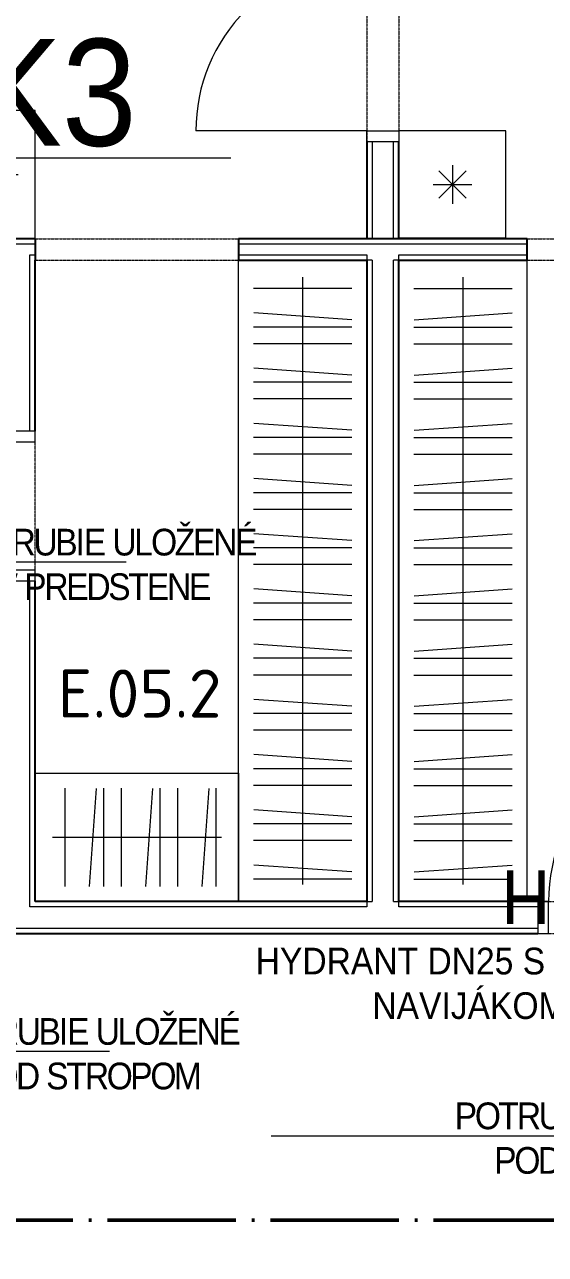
# Model space of a CAD drawing. Header units: millimetres. Extents: x 2377 to 264466, y -28213 to 61616.
# Drawn here: x 18867 to 21302, y 11710 to 17461 of the extents above; entities that cross this region are included whole.
import ezdxf
from ezdxf.lldxf.tags import DXFTag

# ---------------------------------------------------------------- set-up
doc = ezdxf.new("R2010")
doc.units = ezdxf.units.MM
doc.linetypes.add('ACAD_ISO04W100', pattern=[30.5, 24, -3, 0.5, -3])
doc.linetypes.add('Bodkočiarkovaná 3mm', pattern=[5, 3, -1, 0, -1])
doc.layers.get('0').update_dxf_attribs({"color": 8})
for name, color, linetype, lineweight in [('01_Plná_0_18mm_čierna', 8, 'Continuous', 9), ('Common Edges', 8, 'Continuous', 20), ('Doors', 8, 'Continuous', 20), ('Dvere - nad rovinou rezu', 8, 'Bodkočiarkovaná 3mm', 9), ('Frame_Mullion', 8, 'Continuous', 20), ('Furniture', 8, 'Continuous', 9), ('Nad rovinou rezu', 8, 'Bodkočiarkovaná 3mm', 9), ('Plan Swing', 8, 'Continuous', 9), ('Room Tags', 8, 'Continuous', 9), ('Walls', 8, 'Continuous', 25), ('ZTI- POPIS POTRUBIA', 7, 'Continuous', 18), ('ZTI- POPIS ZARIAĎOVACIE PREDMETY', 250, 'Continuous', 30), ('ZTI- PRÍVOD STUDENEJ VODY', 5, 'ACAD_ISO04W100', 50)]:
    doc.layers.add(name, color=color, linetype=linetype, lineweight=lineweight)
doc.layers.add('IS_Popisy_úseků_Vodovod', color=7, linetype='SOLID')
doc.styles.add('ISOCPEUR_6', font='isocpeur.ttf', dxfattribs={"height": 225})
doc.styles.add('Popis_ZTI', font='arial.ttf', dxfattribs={"width": 0.9, "height": 125})
doc.styles.add('Style-Arial', font='arial.ttf')
tags = doc.linetypes.add('SOLID', pattern=[10, 10, 0]).pattern_tags.tags
tags[6:7] = [DXFTag(74, 4), DXFTag(75, 0), DXFTag(340, '0'), DXFTag(46, 0.0), DXFTag(50, 0.0), DXFTag(44, 0.0), DXFTag(45, 0.0)]
tags[4:5] = [DXFTag(74, 4), DXFTag(75, 0), DXFTag(340, '0'), DXFTag(46, 0.0), DXFTag(50, 0.0), DXFTag(44, 0.0), DXFTag(45, 0.0)]

# ---------------------------------------------------------------- blocks, each defined once
blk = doc.blocks.new('Dvere 1-kridlové obložkové plné - 600x1970-4666741-2NP _PRAC_')
at = {"layer": 'Dvere - nad rovinou rezu'}
for p, q in [((-350, 50), (350, 50)), ((-350, -50), (350, -50))]:
    blk.add_line(p, q, dxfattribs=at)
at = {"layer": 'Frame_Mullion'}
for p, q in [((-300, 50), (-350, 50)), ((-350, 50), (-350, -50)), ((-300, -50), (-300, 50)), ((350, 50), (300, 50)), ((300, 50), (300, -50)), ((350, -50), (350, 50)), ((-350, -50), (-300, -50)), ((300, -50), (350, -50))]:
    blk.add_line(p, q, dxfattribs=at)
at = {"layer": 'Plan Swing'}
blk.add_line((300, 50), (300, 650), dxfattribs=at)
blk.add_arc((300, 50), 600, 90, 180, dxfattribs=at)
blk = doc.blocks.new('Dvere 1-kridlové obložkové plné - 800x1970 PZ-4832729-2NP _PRAC_')
at = {"layer": 'Dvere - nad rovinou rezu'}
for p, q in [((-450, 75), (450, 75)), ((-450, -75), (450, -75))]:
    blk.add_line(p, q, dxfattribs=at)
at = {"layer": 'Frame_Mullion'}
for p, q in [((-400, 75), (-450, 75)), ((-450, 75), (-450, -75)), ((-400, -75), (-400, 75)), ((450, 75), (400, 75)), ((400, 75), (400, -75)), ((450, -75), (450, 75)), ((-450, -75), (-400, -75)), ((400, -75), (450, -75))]:
    blk.add_line(p, q, dxfattribs=at)
at = {"layer": 'Plan Swing'}
blk.add_line((400, 75), (400, 875), dxfattribs=at)
blk.add_arc((400, 75), 800, 90, 180, dxfattribs=at)
blk = doc.blocks.new('CS_Otvor v stene hranatý - CS_Otvor v stene hranatý-4708137-2NP _PRAC_')
at = {"layer": 'Nad rovinou rezu'}
for p, q in [((-475, 50), (475, 50)), ((-475, -50), (475, -50))]:
    blk.add_line(p, q, dxfattribs=at)
blk = doc.blocks.new('Dvere 1-kridlové obložkové plné - 800x1970-4673371-2NP _PRAC_')
at = {"layer": 'Dvere - nad rovinou rezu'}
for p, q in [((-450, 75), (450, 75)), ((-450, -75), (450, -75))]:
    blk.add_line(p, q, dxfattribs=at)
at = {"layer": 'Frame_Mullion'}
for p, q in [((-450, 75), (-400, 75)), ((-450, -75), (-450, 75)), ((-400, 75), (-400, -75)), ((400, 75), (450, 75)), ((400, -75), (400, 75)), ((450, 75), (450, -75)), ((-400, -75), (-450, -75)), ((450, -75), (400, -75))]:
    blk.add_line(p, q, dxfattribs=at)
at = {"layer": 'Plan Swing'}
blk.add_line((400, -75), (400, -875), dxfattribs=at)
blk.add_arc((400, -75), 800, 180, 270, dxfattribs=at)
blk = doc.blocks.new('CS_Satnik - CS_Satnik-4915386-2NP _PRAC_')
at = {"layer": 'Furniture'}
for p, q in [((0, 0), (0, 600)), ((0, 600), (3000, 600)), ((3000, 600), (3000, 0)), ((105, 70), (105, 530)), ((139, 70.6), (171, 529.4)), ((285, 70), (285, 530)), ((363.2, 70), (363.2, 530)), ((397.1, 70.6), (429.2, 529.4)), ((543.2, 70), (543.2, 530)), ((621.4, 70), (621.4, 530)), ((655.3, 70.6), (687.4, 529.4)), ((801.4, 70), (801.4, 530)), ((879.5, 70), (879.5, 530)), ((913.5, 70.6), (945.6, 529.4)), ((1059.5, 70), (1059.5, 530)), ((1137.7, 70), (1137.7, 530)), ((1171.7, 70.6), (1203.8, 529.4)), ((1317.7, 70), (1317.7, 530)), ((1395.9, 70), (1395.9, 530)), ((1429.9, 70.6), (1462, 529.4)), ((1575.9, 70), (1575.9, 530)), ((1654.1, 70), (1654.1, 530)), ((1688, 70.6), (1720.1, 529.4)), ((1834.1, 70), (1834.1, 530)), ((1912.3, 70), (1912.3, 530)), ((1946.2, 70.6), (1978.3, 529.4)), ((2092.3, 70), (2092.3, 530)), ((2170.5, 70), (2170.5, 530)), ((2204.4, 70.6), (2236.5, 529.4)), ((2350.5, 70), (2350.5, 530)), ((2428.6, 70), (2428.6, 530)), ((2462.6, 70.6), (2494.7, 529.4)), ((2608.6, 70), (2608.6, 530)), ((2686.8, 70), (2686.8, 530)), ((2720.8, 70.6), (2752.9, 529.4)), ((2866.8, 70), (2866.8, 530)), ((80, 300), (2920, 300)), ((3000, 0), (0, 0))]:
    blk.add_line(p, q, dxfattribs=at)
blk = doc.blocks.new('CS_Satnik - CS_Satnik-4915540-2NP _PRAC_')
at = {"layer": 'Furniture'}
for p, q in [((3000, 0), (0, 0)), ((0, 0), (0, -600)), ((3000, -600), (3000, 0)), ((105, -70), (105, -530)), ((139, -70.6), (171, -529.4)), ((285, -70), (285, -530)), ((363.2, -70), (363.2, -530)), ((397.1, -70.6), (429.2, -529.4)), ((543.2, -70), (543.2, -530)), ((621.4, -70), (621.4, -530)), ((655.3, -70.6), (687.4, -529.4)), ((801.4, -70), (801.4, -530)), ((879.5, -70), (879.5, -530)), ((913.5, -70.6), (945.6, -529.4)), ((1059.5, -70), (1059.5, -530)), ((1137.7, -70), (1137.7, -530)), ((1171.7, -70.6), (1203.8, -529.4)), ((1317.7, -70), (1317.7, -530)), ((1395.9, -70), (1395.9, -530)), ((1429.9, -70.6), (1462, -529.4)), ((1575.9, -70), (1575.9, -530)), ((1654.1, -70), (1654.1, -530)), ((1688, -70.6), (1720.1, -529.4)), ((1834.1, -70), (1834.1, -530)), ((1912.3, -70), (1912.3, -530)), ((1946.2, -70.6), (1978.3, -529.4)), ((2092.3, -70), (2092.3, -530)), ((2170.5, -70), (2170.5, -530)), ((2204.4, -70.6), (2236.5, -529.4)), ((2350.5, -70), (2350.5, -530)), ((2428.6, -70), (2428.6, -530)), ((2462.6, -70.6), (2494.7, -529.4)), ((2608.6, -70), (2608.6, -530)), ((2686.8, -70), (2686.8, -530)), ((2720.8, -70.6), (2752.9, -529.4)), ((2866.8, -70), (2866.8, -530)), ((80, -300), (2920, -300)), ((0, -600), (3000, -600))]:
    blk.add_line(p, q, dxfattribs=at)
blk = doc.blocks.new('CS_Satnik - CS_Satnik-4920163-2NP _PRAC_')
at = {"layer": 'Furniture'}
for p, q in [((0, 0), (0, 600)), ((0, 600), (950, 600)), ((950, 600), (950, 0)), ((105, 70), (105, 530)), ((139, 70.6), (171, 529.4)), ((285, 70), (285, 530)), ((368.3, 70), (368.3, 530)), ((402.3, 70.6), (434.4, 529.4)), ((548.3, 70), (548.3, 530)), ((631.7, 70), (631.7, 530)), ((665.6, 70.6), (697.7, 529.4)), ((811.7, 70), (811.7, 530)), ((80, 300), (870, 300)), ((950, 0), (0, 0))]:
    blk.add_line(p, q, dxfattribs=at)
blk = doc.blocks.new('CS_Satnik - CS_Satnik-5027078-2NP _PRAC_')
at = {"layer": 'Furniture'}
for p, q in [((1400, 0), (0, 0)), ((0, 0), (0, -600)), ((1400, -600), (1400, 0)), ((105, -70), (105, -530)), ((139, -70.6), (171, -529.4)), ((285, -70), (285, -530)), ((353, -70), (353, -530)), ((387, -70.6), (419, -529.4)), ((533, -70), (533, -530)), ((601, -70), (601, -530)), ((635, -70.6), (667, -529.4)), ((781, -70), (781, -530)), ((849, -70), (849, -530)), ((883, -70.6), (915, -529.4)), ((1029, -70), (1029, -530)), ((1097, -70), (1097, -530)), ((1131, -70.6), (1163, -529.4)), ((1277, -70), (1277, -530)), ((80, -300), (1320, -300)), ((0, -600), (1400, -600))]:
    blk.add_line(p, q, dxfattribs=at)
blk = doc.blocks.new('2NP podklad')
at = {"layer": '01_Plná_0_18mm_čierna', "color": 252}
for p, q in [((21117.7, 16963.6), (20617.7, 16963.6)), ((20617.7, 16963.6), (20617.7, 16463.6)), ((21117.7, 16463.6), (21117.7, 16963.6)), ((20867.7, 16803.6), (20867.7, 16623.6)), ((20804, 16777.3), (20931.3, 16650)), ((20804, 16650), (20931.3, 16777.3)), ((20777.7, 16713.6), (20957.7, 16713.6)), ((20617.7, 16463.6), (21117.7, 16463.6))]:
    blk.add_line(p, q, dxfattribs=at)
at = {"layer": 'Common Edges', "color": 252}
for p, q in [((20492.7, 16913.6), (20492.7, 16459.7)), ((20592.7, 16459.7), (20592.7, 16913.6)), ((18917.7, 16434.7), (15417.7, 16434.7)), ((21217, 16434.7), (19867.7, 16434.7)), ((18892, 16384.7), (18917.7, 16384.7)), ((18892, 15559.7), (18892, 16384.7)), ((19867.7, 16384.7), (20467.7, 16384.7)), ((20467.7, 16384.7), (20467.7, 16359.7)), ((20492.7, 16359.7), (20467.7, 16359.7)), ((20492.7, 16359.7), (20492.7, 13359.7)), ((20592.7, 13359.7), (20592.7, 16359.7)), ((20617.7, 16359.7), (20592.7, 16359.7)), ((20617.7, 16359.7), (20617.7, 16384.7)), ((20617.7, 16384.7), (21217, 16384.7)), ((18892, 13334.7), (18892, 14859.7)), ((20467.7, 13359.7), (20467.7, 13334.7)), ((20467.7, 13359.7), (20492.7, 13359.7)), ((20592.7, 13359.7), (20617.7, 13359.7)), ((20617.7, 13334.7), (20617.7, 13359.7)), ((20467.7, 13334.7), (18892, 13334.7)), ((21267, 13334.7), (20617.7, 13334.7)), ((12467.7, 13234.7), (21267, 13234.7))]:
    blk.add_line(p, q, dxfattribs=at)
at = {"layer": 'Walls', "color": 252}
for p, q in [((20467.7, 16913.6), (20467.7, 16459.7)), ((20617.7, 16459.7), (20617.7, 16913.6)), ((18917.7, 16459.7), (15417.7, 16459.7)), ((18917.7, 16359.7), (18917.7, 16459.7)), ((19867.7, 16459.7), (19867.7, 16359.7)), ((21217, 16459.7), (19867.7, 16459.7)), ((21217, 16359.7), (21217, 16459.7)), ((18917, 16359.7), (18917.7, 16359.7)), ((18917, 15559.7), (18917, 16359.7)), ((19867.7, 16359.7), (20467.7, 16359.7)), ((20467.7, 16359.7), (20467.7, 13359.7)), ((20617.7, 13359.7), (20617.7, 16359.7)), ((20617.7, 16359.7), (21217, 16359.7)), ((18917, 13359.7), (18917, 14859.7)), ((20467.7, 13359.7), (18917, 13359.7)), ((21267, 13359.7), (20617.7, 13359.7)), ((12467.7, 13209.7), (21267, 13209.7))]:
    blk.add_line(p, q, dxfattribs=at)
at = {"layer": 'Doors', "color": 252}
for p in [(19392.7, 16409.7), (21692, 16409.7)]:
    blk.add_blockref('CS_Otvor v stene hranatý - CS_Otvor v stene hranatý-4708137-2NP _PRAC_', p, dxfattribs=at)
at = {"layer": 'Frame_Mullion', "color": 252}
for name, p, rotation in [('Dvere 1-kridlové obložkové plné - 800x1970-4673371-2NP _PRAC_', (20542.7, 17363.6), 270), ('Dvere 1-kridlové obložkové plné - 600x1970-4666741-2NP _PRAC_', (18867, 15209.7), 90)]:
    blk.add_blockref(name, p, dxfattribs=dict(at, rotation=rotation))
blk.add_blockref('Dvere 1-kridlové obložkové plné - 800x1970 PZ-4832729-2NP _PRAC_', (21717, 13284.7), dxfattribs=at)
at = {"layer": 'Furniture', "color": 252}
blk.add_blockref('CS_Satnik - CS_Satnik-5027078-2NP _PRAC_', (17517, 17059.7), dxfattribs=at)
for name, p, rotation in [('CS_Satnik - CS_Satnik-4915386-2NP _PRAC_', (20467.7, 13359.7), 90), ('CS_Satnik - CS_Satnik-4915540-2NP _PRAC_', (20617.7, 13359.7), 90), ('CS_Satnik - CS_Satnik-4920163-2NP _PRAC_', (19867, 13959.7), 180)]:
    blk.add_blockref(name, p, dxfattribs=dict(at, rotation=rotation))
at = {"layer": 'Room Tags', "color": 252, "insert": (19022, 14445.1), "char_height": 225, "width": 901.898, "attachment_point": 1, "style": 'ISOCPEUR_6'}
blk.add_mtext('E.05.2', dxfattribs=at)

msp = doc.modelspace()

# ---------------------------------------------------------------- block references
at = {"color": 0}
msp.add_blockref('2NP podklad', (0, 0), dxfattribs=at)

# ---------------------------------------------------------------- next in the draw order: linework, layer by layer
at = {"color": 7, "lineweight": 18, "transparency": 33554687}
msp.add_line((18623.9, 16838.3), (19830.9, 16838.3), dxfattribs=at)
at = {"layer": 'ZTI- POPIS POTRUBIA', "ltscale": 10, "transparency": 33554687}
for p, q in [((19342.1, 14946.4), (17540.2, 14946.4)), ((19264.2, 12658.1), (17310.5, 12658.1)), ((21704.8, 12263.2), (20020.3, 12263.2))]:
    msp.add_line(p, q, dxfattribs=at)
at = {"layer": 'ZTI- PRÍVOD STUDENEJ VODY', "ltscale": 25}
msp.add_lwpolyline([(30529.8, 8636), (30529.8, 11870.3), (11341.4, 11870.3), (11341.4, 14421.6)], dxfattribs=at)

# ---------------------------------------------------------------- next in the draw order: texts
at = {"layer": 'IS_Popisy_úseků_Vodovod', "ltscale": 10, "insert": (22368.4, 16887.3), "char_height": 500, "width": 3746.128, "attachment_point": 9, "style": 'Style-Arial'}
msp.add_mtext('\\pxql;{\\W0.9;K3}', dxfattribs=at)
at = {"layer": 'ZTI- POPIS POTRUBIA', "ltscale": 10, "transparency": 33554687, "char_height": 125, "attachment_point": 7, "style": 'Popis_ZTI'}
for s, insert in [('\\pxqc;{\\T0.9;POTRUBIE ULOŽENÉ \\PV PREDSTENE}', (18495.7, 14768.2)), ('\\pxqc;{\\T0.9;POTRUBIE ULOŽENÉ \\PPOD STROPOM}', (18417.8, 12479.9)), ('\\pxqc;{\\T0.9;POTRUBIE ULOŽENÉ \\PPOD STROPOM}', (20858.4, 12085))]:
    msp.add_mtext(s, dxfattribs=dict(at, insert=insert))
at = {"layer": 'ZTI- POPIS ZARIAĎOVACIE PREDMETY', "ltscale": 0.04, "insert": (21210.7, 13380.4), "char_height": 250, "width": 1406.546, "attachment_point": 5, "rotation": 179.96278, "style": 'Popis_ZTI'}
msp.add_mtext('H', dxfattribs=at)
at = {"layer": 'ZTI- POPIS ZARIAĎOVACIE PREDMETY', "ltscale": 10, "transparency": 33554687, "insert": (19812.2, 12809, 0), "char_height": 125, "width": 2619.542, "attachment_point": 7, "style": 'Popis_ZTI'}
msp.add_mtext('\\pxqc;HYDRANT DN25 S HADICOVÝM\\PNAVIJÁKOM 30m', dxfattribs=at)

doc.saveas('drawing.dxf')
